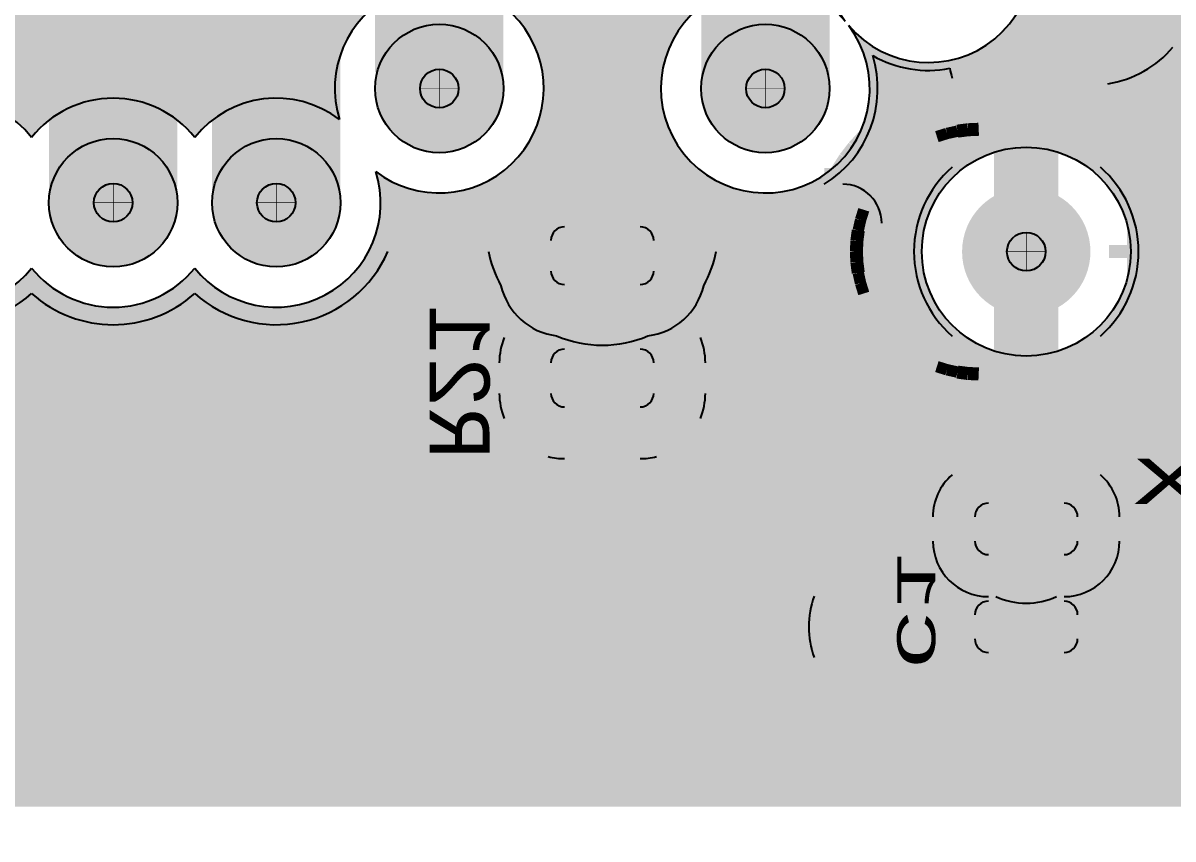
# Model space of a CAD drawing. Extents: x -5 to 272, y 7 to 75.
# Drawn here: x 40.76 to 58.67, y 6.6 to 19.31 of the extents above; entities that cross this region are included whole.
import ezdxf
from ezdxf.enums import TextEntityAlignment as Align

# ---------------------------------------------------------------- set-up
doc = ezdxf.new("R2010")
doc.units = 0
for name, color, linetype in [('3D_INFO_BOTTOM', 3, 'CONTINUOUS'), ('3D_INFO_TOP', 1, 'CONTINUOUS'), ('BOARD_OUTLINE', 2, 'CONTINUOUS'), ('COPPER_BOTTOM', 1, 'CONTINUOUS'), ('COPPER_TOP', 3, 'CONTINUOUS'), ('DRILL', 255, 'CONTINUOUS'), ('DRILL_SYMBOLS', 255, 'CONTINUOUS'), ('SILKSCREEN_BOTTOM', 6, 'CONTINUOUS'), ('SILKSCREEN_TOP', 4, 'CONTINUOUS'), ('SOLDER_MASK_BOTTOM', 212, 'CONTINUOUS'), ('SOLDER_MASK_TOP', 200, 'CONTINUOUS')]:
    doc.layers.add(name, color=color, linetype=linetype)
doc.styles.add('MONOTxtStyle', font='monotxt')
doc.styles.add('MONOTxtStyle_M', font='monotxt')

msp = doc.modelspace()

# ---------------------------------------------------------------- hatches: boundary and pattern name
at = {"layer": 'COPPER_BOTTOM'}
h = msp.add_hatch(color=1, dxfattribs=at)
edge = h.paths.add_edge_path()
edge.add_arc((69.63598, 30.82915), 1.256048, 270, 330.825792)
edge.add_line((70.732688, 30.216868), (71.234436, 30.711063))
edge.add_line((71.234436, 30.711063), (71.234436, 29.508219))
edge.add_arc((72.39, 28.194), 1.75, 131.324457, 143.763901)
edge.add_arc((71.755, 28.575), 1.014886, 139.919378, 158.153109)
edge.add_arc((72.39, 28.194), 1.75, 154.308586, 199.47415)
edge.add_line((70.740114, 27.610582), (70.740114, 19.178648))
edge.add_arc((71.754999, 19.177), 1.014886, 179.906981, 225.00029)
edge.add_line((71.03737, 18.459364), (72.025729, 17.471014))
edge.add_arc((72.743359, 18.18865), 1.014886, 225.00029, 254.897335)
edge.add_arc((72.74336, 18.18865), 1.014886, 254.897255, 270)
edge.add_line((72.74336, 17.173764), (74.176636, 17.173764))
edge.add_arc((75.009082, 17.411582), 0.86575, 195.943894, 197.028597)
edge.add_line((74.181288, 17.158048), (69.242, 17.158048))
edge.add_arc((69.242, 15.902), 1.256048, 90, 109.731799)
edge.add_arc((69.241998, 15.901999), 1.256048, 109.731724, 135)
edge.add_line((68.353838, 16.790159), (66.520855, 14.957176))
edge.add_line((66.520855, 14.957176), (65.405839, 13.84216))
edge.add_arc((66.293999, 12.954), 1.256048, 135, 180.077459)
edge.add_line((65.037952, 12.952302), (65.037952, 10.659243))
edge.add_line((65.037952, 10.659243), (63.584999, 9.20629))
edge.add_line((63.584999, 9.20629), (54.136, 9.20629))
edge.add_line((54.136, 9.20629), (54.136, 16.191783))
edge.add_arc((53.529783, 16.191783), 0.606217, 0, 90)
edge.add_line((53.529783, 16.798), (53.241824, 16.798))
edge.add_arc((52.324, 18.288), 1.75, 301.63261, 16.99628)
edge.add_arc((54.864, 20.32), 1.75, 240.323336, 280.998658)
edge.add_arc((56.387997, 18.795998), 1.205806, 189.251395, 196.5982)
edge.add_line((55.232435, 18.451549), (55.232435, 17.062219))
edge.add_arc((56.387999, 15.748), 1.75, 131.324457, 228.675543)
edge.add_line((55.232435, 14.433781), (55.232435, 12.272534))
edge.add_arc((55.799582, 11.618418), 0.86575, 130.926723, 180)
edge.add_line((54.933832, 11.618418), (54.933832, 11.241582))
edge.add_arc((55.799582, 11.241582), 0.86575, 180, 270)
edge.add_line((55.799582, 10.375832), (55.914654, 10.375832))
edge.add_arc((56.387999, 11.430001), 1.155564, 245.818855, 294.181145)
edge.add_line((56.861344, 10.375832), (56.976418, 10.375832))
edge.add_arc((56.976418, 11.241582), 0.86575, 270, 0)
edge.add_line((57.842168, 11.241582), (57.842168, 11.618418))
edge.add_arc((56.976418, 11.618418), 0.86575, 0, 49.073452)
edge.add_line((57.543563, 12.272535), (57.543563, 14.433781))
edge.add_arc((56.387999, 15.748), 1.75, 311.324457, 48.675543)
edge.add_line((57.543563, 17.062219), (57.543563, 18.246297))
edge.add_line((57.543563, 18.246297), (57.659012, 18.361746))
edge.add_arc((57.404, 20), 1.657983, 278.847708, 319.995233)
edge.add_arc((59.944, 20), 1.657983, 220.004767, 270.643141)
edge.add_line((59.96261, 18.342121), (60.058436, 18.246296))
edge.add_line((60.058436, 18.246296), (60.058436, 17.023752))
edge.add_arc((61.256333, 15.748), 1.75, 133.197286, 228.675543)
edge.add_line((60.100769, 14.433781), (60.100769, 11.996536))
edge.add_arc((60.879582, 11.618418), 0.86575, 154.10316, 180)
edge.add_line((60.013832, 11.618418), (60.013832, 11.241582))
edge.add_arc((60.879582, 11.241582), 0.86575, 180, 270)
edge.add_line((60.879582, 10.375832), (60.882593, 10.375832))
edge.add_arc((61.467999, 11.429999), 1.205806, 240.955458, 299.044542)
edge.add_line((62.053405, 10.375832), (62.056418, 10.375832))
edge.add_arc((62.056418, 11.241582), 0.86575, 270, 0)
edge.add_line((62.922168, 11.241582), (62.922168, 11.618418))
edge.add_arc((62.056418, 11.618418), 0.86575, 0, 65.75732)
edge.add_line((62.411897, 12.407821), (62.411897, 14.433781))
edge.add_arc((61.256333, 15.748), 1.75, 311.324457, 50.496007)
edge.add_line((62.369564, 17.098265), (62.369564, 18.451561))
edge.add_arc((61.213999, 18.796), 1.205806, 343.402265, 45)
edge.add_line((62.066633, 19.648633), (61.601983, 20.113283))
edge.add_line((61.601983, 20.113283), (61.601983, 23.500377))
edge.add_arc((59.944, 23.876), 1.7, 347.234899, 138.336242)
edge.add_arc((57.404, 23.876), 1.7, 41.663758, 138.336242)
edge.add_arc((54.864, 23.876), 1.7, 41.663758, 138.336242)
edge.add_arc((52.324, 23.876), 1.7, 41.663758, 138.336242)
edge.add_arc((49.784, 23.876), 1.7, 41.663758, 138.336242)
edge.add_arc((47.244, 23.876), 1.7, 41.663758, 138.336242)
edge.add_arc((44.704, 23.876), 1.7, 41.663758, 138.336242)
edge.add_arc((42.164, 23.876), 1.7, 41.663758, 138.336242)
edge.add_arc((39.624, 23.876), 1.7, 41.663758, 138.336242)
edge.add_arc((37.084, 23.876), 1.7, 41.663758, 138.336242)
edge.add_arc((34.544, 23.876), 1.7, 41.663758, 44.822201)
edge.add_line((35.749806, 25.074345), (35.749806, 25.867758))
edge.add_line((35.749806, 25.867758), (39.455142, 29.573102))
edge.add_line((39.455142, 29.573102), (69.63598, 29.573102))
h = msp.add_hatch(color=256, dxfattribs=at)
edge = h.paths.add_edge_path()
edge.add_arc((47.244, 18.288), 1, 0, 360)
edge = h.paths.add_edge_path()
edge.add_arc((47.244, 18.288), 0.3, 0, 360)
h = msp.add_hatch(color=256, dxfattribs=at)
edge = h.paths.add_edge_path()
edge.add_arc((52.324, 18.288), 1, 0, 360)
edge = h.paths.add_edge_path()
edge.add_arc((52.324, 18.288), 0.3, 0, 360)
h = msp.add_hatch(color=256, dxfattribs=at)
edge = h.paths.add_edge_path()
edge.add_arc((42.164, 16.51), 1, 0, 360)
edge = h.paths.add_edge_path()
edge.add_arc((42.164, 16.51), 0.3, 0, 360)
h = msp.add_hatch(color=256, dxfattribs=at)
edge = h.paths.add_edge_path()
edge.add_arc((44.704, 16.51), 1, 0, 360)
edge = h.paths.add_edge_path()
edge.add_arc((44.704, 16.51), 0.3, 0, 360)
h = msp.add_hatch(color=256, dxfattribs=at)
edge = h.paths.add_edge_path()
edge.add_arc((56.387999, 15.748), 1, 0, 360)
edge = h.paths.add_edge_path()
edge.add_arc((56.387999, 15.748), 0.3, 0, 360)
h = msp.add_hatch(color=1, dxfattribs=at)
edge = h.paths.add_edge_path()
edge.add_line((48.984, 15.922918), (48.984, 15.446082))
edge.add_arc((49.195582, 15.446082), 0.211582, 180, 270)
edge.add_line((49.195582, 15.2345), (50.372418, 15.2345))
edge.add_arc((50.372418, 15.446082), 0.211582, 270, 0)
edge.add_line((50.584, 15.446082), (50.584, 15.922918))
edge.add_arc((50.372418, 15.922918), 0.211582, 0, 90)
edge.add_line((50.372418, 16.1345), (49.195582, 16.1345))
edge.add_arc((49.195582, 15.922918), 0.211582, 90, 180)
h = msp.add_hatch(color=1, dxfattribs=at)
edge = h.paths.add_edge_path()
edge.add_arc((49.784, 16.1), 1.808709, 191.222172, 209.197665)
edge.add_arc((49.195582, 15.446082), 1.016476, 192.985911, 263.05014)
edge.add_arc((49.784, 16.1), 1.808709, 246.838387, 293.161613)
edge.add_arc((50.372418, 15.446082), 1.016476, 276.94986, 347.014089)
edge.add_arc((49.784, 16.1), 1.808709, 330.802335, 348.777828)
edge.add_line((51.558126, 15.748), (53.086, 15.748))
edge.add_line((53.086, 15.748), (53.086, 10.382738))
edge.add_arc((54.356, 9.906), 1.356532, 159.424658, 200.575342)
edge.add_line((53.086, 9.429262), (53.086, 7.603185))
edge.add_line((53.086, 7.603185), (36.828006, 7.603185))
edge.add_line((36.828006, 7.603185), (36.828006, 8.90589))
edge.add_arc((35.052029, 9.24843), 1.808709, 349.083167, 0.000784)
edge.add_line((36.860738, 9.248455), (36.860718, 10.710356))
edge.add_arc((35.052009, 10.710331), 1.808709, 0.000784, 6.554995)
edge.add_line((36.848894, 10.916807), (36.848894, 11.756751))
edge.add_arc((35.832418, 11.756751), 1.016476, 0, 11.635472)
edge.add_line((36.828006, 11.961758), (36.828006, 13.438242))
edge.add_arc((35.832418, 13.643249), 1.016476, 348.364528, 0)
edge.add_line((36.848894, 13.643249), (36.848894, 14.720085))
edge.add_arc((35.832418, 14.720085), 1.016476, 0, 11.635472)
edge.add_line((36.828006, 14.925092), (36.828006, 15.748))
edge.add_line((36.828006, 15.748), (37.883495, 15.748))
edge.add_arc((39.624, 16.51), 1.9, 203.644, 311.945318)
edge.add_arc((42.164, 16.51), 1.9, 228.054682, 311.945318)
edge.add_arc((44.704, 16.51), 1.9, 228.054682, 336.356)
edge.add_line((46.444505, 15.748), (48.009874, 15.748))
edge = h.paths.add_edge_path()
edge.add_arc((50.372418, 13.541082), 1.016476, 337.402973, 0)
edge.add_line((51.388894, 13.541082), (51.388894, 14.017918))
edge.add_arc((50.372418, 14.017918), 1.016476, 0, 22.597027)
edge.add_line((51.310859, 14.408496), (50.506431, 13.7795))
edge.add_line((50.506431, 13.7795), (51.310859, 13.150504))
edge = h.paths.add_edge_path()
edge.add_arc((49.195582, 13.541082), 1.016476, 255.581754, 270)
edge.add_line((49.195582, 12.524606), (50.372418, 12.524606))
edge.add_arc((50.372418, 13.541082), 1.016476, 270, 284.418246)
edge.add_line((50.625519, 12.556621), (49.784, 13.214619))
edge.add_line((49.784, 13.214619), (48.942481, 12.556621))
edge = h.paths.add_edge_path()
edge.add_line((48.257141, 13.150504), (49.061569, 13.7795))
edge.add_line((49.061569, 13.7795), (48.257141, 14.408496))
edge.add_arc((49.195582, 14.017918), 1.016476, 157.402973, 180)
edge.add_line((48.179106, 14.017918), (48.179106, 13.541082))
edge.add_arc((49.195582, 13.541082), 1.016476, 180, 202.597027)
h = msp.add_hatch(color=1, dxfattribs=at)
edge = h.paths.add_edge_path()
edge.add_line((48.984, 14.017918), (48.984, 13.541082))
edge.add_arc((49.195582, 13.541082), 0.211582, 180, 270)
edge.add_line((49.195582, 13.3295), (50.372418, 13.3295))
edge.add_arc((50.372418, 13.541082), 0.211582, 270, 0)
edge.add_line((50.584, 13.541082), (50.584, 14.017918))
edge.add_arc((50.372418, 14.017918), 0.211582, 0, 90)
edge.add_line((50.372418, 14.2295), (49.195582, 14.2295))
edge.add_arc((49.195582, 14.017918), 0.211582, 90, 180)
h = msp.add_hatch(color=1, dxfattribs=at)
edge = h.paths.add_edge_path()
edge.add_line((55.588, 11.618418), (55.588, 11.241582))
edge.add_arc((55.799582, 11.241582), 0.211582, 180, 270)
edge.add_line((55.799582, 11.03), (56.976418, 11.03))
edge.add_arc((56.976418, 11.241582), 0.211582, 270, 0)
edge.add_line((57.188, 11.241582), (57.188, 11.618418))
edge.add_arc((56.976418, 11.618418), 0.211582, 0, 90)
edge.add_line((56.976418, 11.83), (55.799582, 11.83))
edge.add_arc((55.799582, 11.618418), 0.211582, 90, 180)
h = msp.add_hatch(color=1, dxfattribs=at)
edge = h.paths.add_edge_path()
edge.add_line((55.588, 10.094418), (55.588, 9.717582))
edge.add_arc((55.799582, 9.717582), 0.211582, 180, 270)
edge.add_line((55.799582, 9.506), (56.976418, 9.506))
edge.add_arc((56.976418, 9.717582), 0.211582, 270, 0)
edge.add_line((57.188, 9.717582), (57.188, 10.094418))
edge.add_arc((56.976418, 10.094418), 0.211582, 0, 90)
edge.add_line((56.976418, 10.306), (55.799582, 10.306))
edge.add_arc((55.799582, 10.094418), 0.211582, 90, 180)
at = {"layer": 'COPPER_TOP'}
h = msp.add_hatch(color=3, dxfattribs=at)
h.paths.add_polyline_path([(-4.195967, 72.775967), (93.512292, 72.775967), (93.512292, 7.232068), (-4.195967, 7.232068)])
edge = h.paths.add_edge_path()
edge.add_arc((19.304, 39.116), 1.577, 36.358194, 143.641806)
edge.add_arc((16.764, 39.116), 1.577, 36.358194, 143.641806)
edge.add_arc((14.224, 39.116), 1.577, 36.358194, 323.641806)
edge.add_arc((16.764, 39.116), 1.577, 216.358194, 323.641806)
edge.add_arc((19.304, 39.116), 1.577, 216.358194, 323.641806)
edge.add_arc((21.844, 39.116), 1.577, 216.358194, 323.641806)
edge.add_arc((24.384, 39.116), 1.577, 216.358194, 323.641806)
edge.add_arc((26.924, 39.116), 1.577, 216.358194, 323.641806)
edge.add_arc((29.464, 39.116), 1.577, 216.358194, 323.641806)
edge.add_arc((32.004, 39.116), 1.577, 216.358194, 323.641806)
edge.add_arc((34.544, 39.116), 1.577, 216.358194, 323.641806)
edge.add_arc((37.084, 39.116), 1.577, 216.358194, 323.641806)
edge.add_arc((39.624, 39.116), 1.577, 216.358194, 323.641806)
edge.add_arc((42.164, 39.116), 1.577, 216.358194, 323.641806)
edge.add_arc((44.704, 39.116), 1.577, 216.358194, 323.641806)
edge.add_arc((47.244, 39.116), 1.577, 216.358194, 323.641806)
edge.add_arc((49.784, 39.116), 1.577, 216.358194, 323.641806)
edge.add_arc((52.324, 39.116), 1.577, 216.358194, 323.641806)
edge.add_arc((54.864, 39.116), 1.577, 216.358194, 323.641806)
edge.add_arc((57.404, 39.116), 1.577, 216.358194, 323.641806)
edge.add_arc((59.944, 39.116), 1.577, 216.358194, 323.641806)
edge.add_arc((62.484, 39.116), 1.577, 216.358194, 143.641806)
edge.add_arc((59.944, 39.116), 1.577, 36.358194, 143.641806)
edge.add_arc((57.404, 39.116), 1.577, 36.358194, 143.641806)
edge.add_arc((54.864, 39.116), 1.577, 36.358194, 143.641806)
edge.add_arc((52.324, 39.116), 1.577, 36.358194, 143.641806)
edge.add_arc((49.784, 39.116), 1.577, 36.358194, 143.641806)
edge.add_arc((47.244, 39.116), 1.577, 36.358194, 143.641806)
edge.add_arc((44.704, 39.116), 1.577, 36.358194, 143.641806)
edge.add_arc((42.164, 39.116), 1.577, 36.358194, 143.641806)
edge.add_arc((39.624, 39.116), 1.577, 36.358194, 143.641806)
edge.add_arc((37.084, 39.116), 1.577, 36.358194, 143.641806)
edge.add_arc((34.544, 39.116), 1.577, 36.358194, 143.641806)
edge.add_arc((32.004, 39.116), 1.577, 36.358194, 143.641806)
edge.add_arc((29.464, 39.116), 1.577, 36.358194, 143.641806)
edge.add_arc((26.924, 39.116), 1.577, 36.358194, 143.641806)
edge.add_arc((24.384, 39.116), 1.577, 36.358194, 143.641806)
edge.add_arc((21.844, 39.116), 1.577, 36.358194, 143.641806)
edge = h.paths.add_edge_path()
edge.add_arc((6.604, 12.954), 1.634872, 180, 186.234585)
edge.add_arc((6.604, 12.7), 1.627, 177.306641, 2.693359)
edge.add_arc((6.604, 12.954), 1.634872, 353.765415, 0)
edge.add_line((8.238872, 12.954), (8.238872, 42.5))
edge.add_arc((6.604, 42.5), 1.634872, 0, 180)
edge.add_line((4.969128, 42.5), (4.969128, 12.954))
edge = h.paths.add_edge_path()
edge.add_arc((19.304, 23.876), 1.577, 36.358194, 143.641806)
edge.add_arc((16.764, 23.876), 1.577, 36.358194, 143.641806)
edge.add_arc((14.224, 23.876), 1.577, 36.358194, 323.641806)
edge.add_arc((16.764, 23.876), 1.577, 216.358194, 323.641806)
edge.add_arc((19.304, 23.876), 1.577, 216.358194, 323.641806)
edge.add_arc((21.844, 23.876), 1.577, 216.358194, 323.641806)
edge.add_arc((24.384, 23.876), 1.577, 216.358194, 323.641806)
edge.add_arc((26.924, 23.876), 1.577, 216.358194, 323.641806)
edge.add_arc((29.464, 23.876), 1.577, 216.358194, 323.641806)
edge.add_arc((32.004, 23.876), 1.577, 216.358194, 323.641806)
edge.add_arc((34.544, 23.876), 1.577, 216.358194, 323.641806)
edge.add_arc((37.084, 23.876), 1.577, 216.358194, 323.641806)
edge.add_arc((39.624, 23.876), 1.577, 216.358194, 323.641806)
edge.add_arc((42.164, 23.876), 1.577, 216.358194, 323.641806)
edge.add_arc((44.704, 23.876), 1.577, 216.358194, 323.641806)
edge.add_arc((47.244, 23.876), 1.577, 216.358194, 323.641806)
edge.add_arc((49.784, 23.876), 1.577, 216.358194, 323.641806)
edge.add_arc((52.324, 23.876), 1.577, 216.358194, 323.641806)
edge.add_arc((54.864, 23.876), 1.577, 216.358194, 323.641806)
edge.add_arc((57.404, 23.876), 1.577, 216.358194, 323.641806)
edge.add_arc((59.944, 23.876), 1.577, 216.358194, 143.641806)
edge.add_arc((57.404, 23.876), 1.577, 36.358194, 143.641806)
edge.add_arc((54.864, 23.876), 1.577, 36.358194, 143.641806)
edge.add_arc((52.324, 23.876), 1.577, 36.358194, 143.641806)
edge.add_arc((49.784, 23.876), 1.577, 36.358194, 143.641806)
edge.add_arc((47.244, 23.876), 1.577, 36.358194, 143.641806)
edge.add_arc((44.704, 23.876), 1.577, 36.358194, 143.641806)
edge.add_arc((42.164, 23.876), 1.577, 36.358194, 143.641806)
edge.add_arc((39.624, 23.876), 1.577, 36.358194, 143.641806)
edge.add_arc((37.084, 23.876), 1.577, 36.358194, 143.641806)
edge.add_arc((34.544, 23.876), 1.577, 36.358194, 143.641806)
edge.add_arc((32.004, 23.876), 1.577, 36.358194, 143.641806)
edge.add_arc((29.464, 23.876), 1.577, 36.358194, 143.641806)
edge.add_arc((26.924, 23.876), 1.577, 36.358194, 143.641806)
edge.add_arc((24.384, 23.876), 1.577, 36.358194, 143.641806)
edge.add_arc((21.844, 23.876), 1.577, 36.358194, 143.641806)
edge = h.paths.add_edge_path()
edge.add_arc((43.18, 52.312), 1.577, 36.358194, 135.683323)
edge.add_arc((41.166709, 52.838709), 1.055372, 33.014475, 90)
edge.add_line((41.166709, 53.894081), (40.113291, 53.894081))
edge.add_arc((40.113291, 52.838709), 1.055372, 90, 180)
edge.add_line((39.057919, 52.838709), (39.057919, 51.785291))
edge.add_arc((40.113291, 51.785291), 1.055372, 180, 270)
edge.add_line((40.113291, 50.729919), (41.166709, 50.729919))
edge.add_arc((41.166709, 51.785291), 1.055372, 270, 326.985525)
edge.add_arc((43.18, 52.312), 1.577, 224.316677, 323.641806)
edge.add_arc((45.72, 52.312), 1.577, 216.358194, 323.641806)
edge.add_arc((48.26, 52.312), 1.577, 216.358194, 323.641806)
edge.add_arc((50.8, 52.312), 1.577, 216.358194, 323.641806)
edge.add_arc((53.34, 52.312), 1.577, 216.358194, 143.641806)
edge.add_arc((50.8, 52.312), 1.577, 36.358194, 143.641806)
edge.add_arc((48.26, 52.312), 1.577, 36.358194, 143.641806)
edge.add_arc((45.72, 52.312), 1.577, 36.358194, 143.641806)
edge = h.paths.add_edge_path()
edge.add_line((21.479128, 63.909581), (21.479128, 53.5))
edge.add_arc((23.114, 53.5), 1.634872, 180, 185.624879)
edge.add_arc((23.114, 53.34), 1.627, 180.008524, 359.991476)
edge.add_arc((23.114, 53.5), 1.634872, 354.375121, 0)
edge.add_line((24.748872, 53.5), (24.748872, 64.5))
edge.add_arc((23.114, 64.5), 1.634872, 0, 50.984019)
edge.add_arc((22.86, 64.77), 1.627, 37.935941, 211.926975)
edge = h.paths.add_edge_path()
edge.add_arc((42.164, 46.8), 1.627, 350.492586, 189.507414)
edge.add_arc((39.624, 45.2), 1.627, 54.907982, 125.092018)
edge.add_arc((37.084, 46.8), 1.627, 350.492586, 189.507414)
edge.add_arc((34.544, 45.2), 1.627, 54.907982, 9.507414)
edge.add_arc((37.084, 46.8), 1.627, 234.907982, 305.092018)
edge.add_arc((39.624, 45.2), 1.627, 170.492586, 9.507414)
edge.add_arc((42.164, 46.8), 1.627, 234.907982, 305.092018)
edge.add_arc((44.704, 45.2), 1.627, 170.492586, 9.507414)
edge.add_arc((47.244, 46.8), 1.627, 234.907982, 303.93809)
edge.add_arc((49.76, 45.2), 1.627, 171.154896, 10.211411)
edge.add_arc((52.324, 46.8), 1.627, 233.718974, 305.092018)
edge.add_arc((54.864, 45.2), 1.627, 170.492586, 9.507414)
edge.add_arc((57.404, 46.8), 1.627, 234.907982, 305.092018)
edge.add_arc((59.944, 45.2), 1.627, 170.492586, 9.507414)
edge.add_arc((62.484, 46.8), 1.627, 234.907982, 189.507414)
edge.add_arc((59.944, 45.2), 1.627, 54.907982, 125.092018)
edge.add_arc((57.404, 46.8), 1.627, 350.492586, 189.507414)
edge.add_arc((54.864, 45.2), 1.627, 54.907982, 125.092018)
edge.add_arc((52.324, 46.8), 1.627, 350.492586, 190.211411)
edge.add_arc((49.76, 45.2), 1.627, 53.718974, 123.93809)
edge.add_arc((47.244, 46.8), 1.627, 351.154896, 189.507414)
edge.add_arc((44.704, 45.2), 1.627, 54.907982, 125.092018)
edge = h.paths.add_edge_path()
edge.add_arc((42.164, 16.51), 1.627, 38.686496, 141.313504)
edge.add_arc((39.624, 16.51), 1.627, 38.686496, 127.33723)
edge.add_arc((37.084, 18.288), 1.627, 342.678729, 124.21034)
edge.add_arc((34.544, 19.558), 1.627, 2.659558, 217.095391)
edge.add_arc((32.004, 17.526), 1.627, 40.224225, 124.21034)
edge.add_arc((29.464, 18.796), 1.627, 2.659558, 141.313504)
edge.add_arc((26.924, 18.796), 1.627, 38.686496, 141.313504)
edge.add_arc((24.384, 18.796), 1.627, 38.686496, 321.313504)
edge.add_arc((26.924, 18.796), 1.627, 218.686496, 321.313504)
edge.add_arc((29.464, 18.796), 1.627, 218.686496, 304.21034)
edge.add_arc((32.004, 17.526), 1.627, 182.659558, 37.095391)
edge.add_arc((34.544, 19.558), 1.627, 220.224225, 304.21034)
edge.add_arc((37.084, 18.288), 1.627, 182.659558, 307.33723)
edge.add_arc((39.624, 16.51), 1.627, 162.678729, 321.313504)
edge.add_arc((42.164, 16.51), 1.627, 218.686496, 321.313504)
edge.add_arc((44.704, 16.51), 1.627, 218.686496, 17.321271)
edge.add_arc((47.244, 18.288), 1.627, 232.66277, 197.321271)
edge.add_arc((44.704, 16.51), 1.627, 52.66277, 141.313504)
edge = h.paths.add_edge_path()
edge.add_arc((17.78, 61.468), 1.627, 309.927133, 121.926975)
edge.add_line((16.919581, 62.848872), (3.302, 62.848872))
edge.add_arc((3.302, 61.214), 1.634872, 90, 270)
edge.add_line((3.302, 59.579128), (17.526, 59.579128))
edge.add_arc((17.526, 61.214), 1.634872, 270, 322.569043)
edge = h.paths.add_edge_path()
edge.add_arc((42.418, 68.834), 1.627, 79.717947, 167.194574)
edge.add_arc((42.418, 68.8), 1.634872, 166.032565, 270)
edge.add_line((42.418, 67.165128), (46.958281, 67.165128))
edge.add_arc((47.498, 68.7), 1.627, 250.626388, 357.238476)
edge.add_arc((47.498, 68.8), 1.634872, 353.735761, 90)
edge.add_line((47.498, 70.434872), (42.70841, 70.434872))
edge = h.paths.add_edge_path()
edge.add_arc((43.18, 62.812), 1.577, 36.358194, 143.641806)
edge.add_arc((40.64, 62.812), 1.577, 36.358194, 323.641806)
edge.add_arc((43.18, 62.812), 1.577, 216.358194, 323.641806)
edge.add_arc((45.72, 62.812), 1.577, 216.358194, 323.641806)
edge.add_arc((48.26, 62.812), 1.577, 216.358194, 323.641806)
edge.add_arc((50.8, 62.812), 1.577, 216.358194, 323.641806)
edge.add_arc((53.34, 62.812), 1.577, 216.358194, 143.641806)
edge.add_arc((50.8, 62.812), 1.577, 36.358194, 143.641806)
edge.add_arc((48.26, 62.812), 1.577, 36.358194, 143.641806)
edge.add_arc((45.72, 62.812), 1.577, 36.358194, 143.641806)
edge = h.paths.add_edge_path()
edge.add_line((70.755128, 43.18), (70.755128, 28.194))
edge.add_arc((72.39, 28.194), 1.634872, 180, 0)
edge.add_line((74.024872, 28.194), (74.024872, 43.18))
edge.add_arc((72.39, 43.18), 1.634872, 0, 180)
edge = h.paths.add_edge_path()
edge.add_arc((21.420667, 10.668001), 1.877, 0, 360)
edge = h.paths.add_edge_path()
edge.add_arc((27.940001, 10.668001), 1.877, 0, 360)
edge = h.paths.add_edge_path()
edge.add_arc((21.420667, 15.155335), 1.877, 0, 360)
edge = h.paths.add_edge_path()
edge.add_arc((27.940001, 15.155335), 1.877, 0, 360)
edge = h.paths.add_edge_path()
edge.add_arc((82.804, 63.5), 1.577, 36.358194, 143.641806)
edge.add_arc((80.264, 63.5), 1.577, 36.358194, 143.641806)
edge.add_arc((77.724, 63.5), 1.577, 36.358194, 226.734854)
edge.add_arc((77.271459, 61.412541), 1.129899, 123.784033, 180)
edge.add_line((76.14156, 61.412541), (76.14156, 60.507459))
edge.add_arc((77.271459, 60.507459), 1.129899, 180, 270)
edge.add_line((77.271459, 59.37756), (78.176541, 59.37756))
edge.add_arc((78.176541, 60.507459), 1.129899, 270, 326.215967)
edge.add_arc((80.264, 60.96), 1.577, 223.265146, 323.641806)
edge.add_arc((82.804, 60.96), 1.577, 216.358194, 323.641806)
edge.add_arc((85.344, 60.96), 1.577, 216.358194, 323.641806)
edge.add_arc((87.884, 60.96), 1.577, 216.358194, 143.641806)
edge.add_arc((85.344, 60.96), 1.577, 36.358194, 53.641806)
edge.add_arc((85.344, 63.5), 1.577, 306.358194, 143.641806)
edge = h.paths.add_edge_path()
edge.add_arc((78.994, 69.342), 1.627, 0, 360)
edge = h.paths.add_edge_path()
edge.add_arc((82.296, 69.342), 1.627, 20.496546, 339.503454)
edge.add_arc((85.344, 69.342), 1.627, 200.496546, 159.503454)
edge = h.paths.add_edge_path()
edge.add_arc((30.734, 68.834), 1.627, 349.617981, 178.757054)
edge.add_arc((30.7, 68.5), 1.634872, 166.945094, 180)
edge.add_line((29.065128, 68.5), (29.065128, 58.3))
edge.add_arc((30.7, 58.3), 1.634872, 180, 199.923778)
edge.add_arc((30.734, 58.166), 1.627, 195.073523, 10.282053)
edge.add_line((32.334872, 58.45641), (32.334872, 68.5))
edge.add_arc((30.7, 68.5), 1.634872, 0, 1.429942)
edge = h.paths.add_edge_path()
edge.add_arc((83.82, 16.256), 1.577, 126.358194, 53.641806)
edge.add_arc((83.82, 18.796), 1.577, 306.358194, 233.641806)
edge = h.paths.add_edge_path()
edge.add_arc((56.387999, 15.748), 1.627, 0, 360)
edge = h.paths.add_edge_path()
edge.add_arc((61.256333, 15.748), 1.627, 0, 360)
edge = h.paths.add_edge_path()
edge.add_arc((52.324, 18.288), 1.627, 40.224225, 37.095391)
edge.add_arc((54.864, 20.32), 1.627, 220.224225, 217.095391)
edge = h.paths.add_edge_path()
edge.add_arc((81.1, 41.148), 1.634872, 262.602403, 0)
edge.add_line((82.734872, 41.148), (82.734872, 43.491719))
edge.add_arc((83.82, 44.704), 1.627, 228.167885, 38.097448)
edge.add_line((85.100388, 45.70786), (85.100388, 51.274906))
edge.add_arc((83.566, 51.816), 1.627, 340.575073, 199.424927)
edge.add_line((82.031612, 51.274906), (82.031612, 50.555013))
edge.add_arc((81.026, 49.276), 1.627, 51.824125, 196.47422)
edge.add_arc((81.1, 48.768), 1.634872, 178.366318, 180)
edge.add_line((79.465128, 48.768), (79.465128, 41.607138))
edge.add_arc((81.026, 41.148), 1.627, 163.608504, 265.187544)
h = msp.add_hatch(color=256, dxfattribs=at)
edge = h.paths.add_edge_path()
edge.add_arc((47.244, 18.288), 1, 0, 360)
edge = h.paths.add_edge_path()
edge.add_arc((47.244, 18.288), 0.3, 0, 360)
h = msp.add_hatch(color=256, dxfattribs=at)
edge = h.paths.add_edge_path()
edge.add_arc((52.324, 18.288), 1, 0, 360)
edge = h.paths.add_edge_path()
edge.add_arc((52.324, 18.288), 0.3, 0, 360)
h = msp.add_hatch(color=256, dxfattribs=at)
edge = h.paths.add_edge_path()
edge.add_arc((42.164, 16.51), 1, 0, 360)
edge = h.paths.add_edge_path()
edge.add_arc((42.164, 16.51), 0.3, 0, 360)
h = msp.add_hatch(color=256, dxfattribs=at)
edge = h.paths.add_edge_path()
edge.add_arc((44.704, 16.51), 1, 0, 360)
edge = h.paths.add_edge_path()
edge.add_arc((44.704, 16.51), 0.3, 0, 360)
h = msp.add_hatch(color=256, dxfattribs=at)
edge = h.paths.add_edge_path()
edge.add_arc((56.387999, 15.748), 1, 0, 360)
edge = h.paths.add_edge_path()
edge.add_arc((56.387999, 15.748), 0.3, 0, 360)
at = {"layer": 'DRILL'}
h = msp.add_hatch(color=255, dxfattribs=at)
edge = h.paths.add_edge_path()
edge.add_arc((47.244, 18.288), 0.3, 0, 360)
h = msp.add_hatch(color=255, dxfattribs=at)
edge = h.paths.add_edge_path()
edge.add_arc((52.324, 18.288), 0.3, 0, 360)
h = msp.add_hatch(color=255, dxfattribs=at)
edge = h.paths.add_edge_path()
edge.add_arc((42.164, 16.51), 0.3, 0, 360)
h = msp.add_hatch(color=255, dxfattribs=at)
edge = h.paths.add_edge_path()
edge.add_arc((44.704, 16.51), 0.3, 0, 360)
h = msp.add_hatch(color=255, dxfattribs=at)
edge = h.paths.add_edge_path()
edge.add_arc((56.387999, 15.748), 0.3, 0, 360)
at = {"layer": 'SOLDER_MASK_BOTTOM'}
h = msp.add_hatch(color=256, dxfattribs=at)
edge = h.paths.add_edge_path()
edge.add_arc((47.244, 18.288), 1, 0, 360)
h = msp.add_hatch(color=256, dxfattribs=at)
edge = h.paths.add_edge_path()
edge.add_arc((52.324, 18.288), 1, 0, 360)
h = msp.add_hatch(color=256, dxfattribs=at)
edge = h.paths.add_edge_path()
edge.add_arc((42.164, 16.51), 1, 0, 360)
h = msp.add_hatch(color=256, dxfattribs=at)
edge = h.paths.add_edge_path()
edge.add_arc((44.704, 16.51), 1, 0, 360)
h = msp.add_hatch(color=256, dxfattribs=at)
edge = h.paths.add_edge_path()
edge.add_arc((56.387999, 15.748), 1, 0, 360)
edge = h.paths.add_edge_path()
edge.add_arc((56.387999, 15.748), 0.3, 0, 360)
h = msp.add_hatch(color=212, dxfattribs=at)
edge = h.paths.add_edge_path()
edge.add_line((48.984, 15.922918), (48.984, 15.446082))
edge.add_arc((49.195582, 15.446082), 0.211582, 180, 270)
edge.add_line((49.195582, 15.2345), (50.372418, 15.2345))
edge.add_arc((50.372418, 15.446082), 0.211582, 270, 0)
edge.add_line((50.584, 15.446082), (50.584, 15.922918))
edge.add_arc((50.372418, 15.922918), 0.211582, 0, 90)
edge.add_line((50.372418, 16.1345), (49.195582, 16.1345))
edge.add_arc((49.195582, 15.922918), 0.211582, 90, 180)
h = msp.add_hatch(color=212, dxfattribs=at)
edge = h.paths.add_edge_path()
edge.add_line((48.984, 14.017918), (48.984, 13.541082))
edge.add_arc((49.195582, 13.541082), 0.211582, 180, 270)
edge.add_line((49.195582, 13.3295), (50.372418, 13.3295))
edge.add_arc((50.372418, 13.541082), 0.211582, 270, 0)
edge.add_line((50.584, 13.541082), (50.584, 14.017918))
edge.add_arc((50.372418, 14.017918), 0.211582, 0, 90)
edge.add_line((50.372418, 14.2295), (49.195582, 14.2295))
edge.add_arc((49.195582, 14.017918), 0.211582, 90, 180)
h = msp.add_hatch(color=212, dxfattribs=at)
edge = h.paths.add_edge_path()
edge.add_line((55.588, 11.618418), (55.588, 11.241582))
edge.add_arc((55.799582, 11.241582), 0.211582, 180, 270)
edge.add_line((55.799582, 11.03), (56.976418, 11.03))
edge.add_arc((56.976418, 11.241582), 0.211582, 270, 0)
edge.add_line((57.188, 11.241582), (57.188, 11.618418))
edge.add_arc((56.976418, 11.618418), 0.211582, 0, 90)
edge.add_line((56.976418, 11.83), (55.799582, 11.83))
edge.add_arc((55.799582, 11.618418), 0.211582, 90, 180)
h = msp.add_hatch(color=212, dxfattribs=at)
edge = h.paths.add_edge_path()
edge.add_line((55.588, 10.094418), (55.588, 9.717582))
edge.add_arc((55.799582, 9.717582), 0.211582, 180, 270)
edge.add_line((55.799582, 9.506), (56.976418, 9.506))
edge.add_arc((56.976418, 9.717582), 0.211582, 270, 0)
edge.add_line((57.188, 9.717582), (57.188, 10.094418))
edge.add_arc((56.976418, 10.094418), 0.211582, 0, 90)
edge.add_line((56.976418, 10.306), (55.799582, 10.306))
edge.add_arc((55.799582, 10.094418), 0.211582, 90, 180)
at = {"layer": 'SOLDER_MASK_TOP'}
h = msp.add_hatch(color=256, dxfattribs=at)
edge = h.paths.add_edge_path()
edge.add_arc((47.244, 18.288), 1, 0, 360)
h = msp.add_hatch(color=256, dxfattribs=at)
edge = h.paths.add_edge_path()
edge.add_arc((52.324, 18.288), 1, 0, 360)
h = msp.add_hatch(color=256, dxfattribs=at)
edge = h.paths.add_edge_path()
edge.add_arc((42.164, 16.51), 1, 0, 360)
h = msp.add_hatch(color=256, dxfattribs=at)
edge = h.paths.add_edge_path()
edge.add_arc((44.704, 16.51), 1, 0, 360)
h = msp.add_hatch(color=256, dxfattribs=at)
edge = h.paths.add_edge_path()
edge.add_arc((56.387999, 15.748), 1, 0, 360)
edge = h.paths.add_edge_path()
edge.add_arc((56.387999, 15.748), 0.3, 0, 360)

# ---------------------------------------------------------------- linework, layer by layer
at = {"layer": '3D_INFO_BOTTOM', "color": 3, "const_width": 0.1778}
for points in [[(48.725896, 13.038167), (48.725896, 16.419612)], [(48.725896, 16.419612), (50.850281, 16.419612)], [(50.850281, 16.419612), (50.850281, 13.038167)], [(50.850281, 13.038167), (48.725896, 13.038167)], [(55.499, 12.065), (55.499, 9.271)], [(57.277, 12.065), (55.499, 12.065)], [(57.277, 9.271), (57.277, 12.065)], [(55.499, 9.271), (57.277, 9.271)]]:
    msp.add_lwpolyline(points, dxfattribs=at)
at = {"layer": '3D_INFO_TOP', "color": 1, "const_width": 0.1778}
for points in [[(54.989733, 18.201451), (54.778402, 18.134819)], [(55.206067, 18.249411), (54.989733, 18.201451)], [(55.425758, 18.278334), (55.206067, 18.249411)], [(55.647134, 18.287999), (55.425758, 18.278334)], [(55.647133, 18.288), (61.997133, 18.288)], [(54.573683, 18.050022), (54.377133, 17.947705)], [(54.778402, 18.134819), (54.573683, 18.050022)], [(54.190249, 17.828646), (54.014453, 17.693753)], [(54.377133, 17.947705), (54.190249, 17.828646)], [(54.014453, 17.693753), (53.851082, 17.544051)], [(55.647134, 17.652999), (55.481102, 17.64575)], [(55.647133, 17.653), (61.997133, 17.653)], [(53.851082, 17.544051), (53.70138, 17.380681)], [(54.842046, 17.474516), (54.694633, 17.397778)], [(54.995585, 17.538114), (54.842046, 17.474516)], [(55.154083, 17.588088), (54.995585, 17.538114)], [(55.316334, 17.624058), (55.154083, 17.588088)], [(55.481102, 17.64575), (55.316334, 17.624058)], [(53.70138, 17.380681), (53.566487, 17.204884)], [(54.55447, 17.308485), (54.422623, 17.207315)], [(54.694633, 17.397778), (54.55447, 17.308485)], [(53.566487, 17.204884), (53.447428, 17.018)], [(54.422623, 17.207315), (54.300095, 17.095039)], [(53.447428, 17.018), (53.345111, 16.821451)], [(54.187818, 16.972511), (54.086648, 16.840663)], [(54.300095, 17.095039), (54.187818, 16.972511)], [(53.345111, 16.821451), (53.260314, 16.616732)], [(54.086648, 16.840663), (53.997355, 16.7005)], [(53.260314, 16.616732), (53.193681, 16.405401)], [(53.997355, 16.7005), (53.920617, 16.553088)], [(53.193681, 16.405401), (53.145721, 16.189067)], [(53.857018, 16.399549), (53.807044, 16.241051)], [(53.920617, 16.553088), (53.857018, 16.399549)], [(53.807044, 16.241051), (53.771074, 16.0788)], [(53.145721, 16.189067), (53.116798, 15.969376)], [(53.771074, 16.0788), (53.749382, 15.914032)], [(53.116798, 15.969376), (53.107133, 15.748001)], [(53.749382, 15.914032), (53.742133, 15.748001)], [(53.107133, 15.748001), (53.116798, 15.526625)], [(53.742133, 15.748001), (53.749382, 15.581969)], [(53.116798, 15.526625), (53.145721, 15.306934)], [(53.749382, 15.581969), (53.771074, 15.417201)], [(53.771074, 15.417201), (53.807044, 15.25495)], [(53.145721, 15.306934), (53.193681, 15.0906)], [(53.807044, 15.25495), (53.857018, 15.096452)], [(53.193681, 15.0906), (53.260313, 14.879269)], [(53.857018, 15.096452), (53.920616, 14.942913)], [(53.260313, 14.879269), (53.34511, 14.67455)], [(53.920616, 14.942913), (53.997354, 14.7955)], [(53.997354, 14.7955), (54.086647, 14.655337)], [(53.34511, 14.67455), (53.447427, 14.478)], [(54.086647, 14.655337), (54.187817, 14.52349)], [(53.447427, 14.478), (53.566486, 14.291116)], [(54.187817, 14.52349), (54.300093, 14.400962)], [(53.566486, 14.291116), (53.701379, 14.11532)], [(54.300093, 14.400962), (54.422621, 14.288685)], [(54.422621, 14.288685), (54.554469, 14.187515)], [(53.701379, 14.11532), (53.851081, 13.951949)], [(54.554469, 14.187515), (54.694632, 14.098222)], [(54.694632, 14.098222), (54.842044, 14.021484)], [(53.851081, 13.951949), (54.014451, 13.802247)], [(54.842044, 14.021484), (54.995583, 13.957885)], [(54.995583, 13.957885), (55.154081, 13.907911)], [(55.154081, 13.907911), (55.316332, 13.871941)], [(54.014451, 13.802247), (54.190248, 13.667354)], [(55.316332, 13.871941), (55.4811, 13.850249)], [(55.4811, 13.850249), (55.647131, 13.843)], [(55.647131, 13.843), (55.647133, 13.843)], [(55.647133, 13.843), (61.997133, 13.843)], [(54.190248, 13.667354), (54.377132, 13.548295)], [(54.377132, 13.548295), (54.573681, 13.445978)], [(54.573681, 13.445978), (54.7784, 13.361181)], [(54.7784, 13.361181), (54.989731, 13.294548)], [(54.989731, 13.294548), (55.206065, 13.246588)], [(55.206065, 13.246588), (55.425756, 13.217665)], [(55.425756, 13.217665), (55.647131, 13.208)], [(55.647131, 13.208), (55.647133, 13.208)], [(55.647133, 13.208), (61.997133, 13.208)]]:
    msp.add_lwpolyline(points, dxfattribs=at)
at = {"layer": 'BOARD_OUTLINE', "color": 2, "const_width": 0.000001}
msp.add_lwpolyline([(-4.826, 6.602035), (94.142325, 6.602035)], dxfattribs=at)
at = {"layer": 'COPPER_BOTTOM', "color": 1}
for points, const_width in [([(42.164, 23.876), (42.164, 16.764)], 2), ([(47.244, 23.876), (47.244, 18.542)], 2), ([(57.404, 23.876), (57.404, 20)], 2), ([(52.324, 18.5), (52.324, 23.7)], 2), ([(44.704, 16.6), (44.704, 23.5)], 2), ([(49.784, 23.5), (49.784, 16.1)], 1.8), ([(57.404, 19.812), (56.387999, 18.795999)], 1.1), ([(56.387999, 11.430001), (56.387999, 18.795999)], 1), ([(55.232435, 18.451549), (55.232435, 17.062219)], 0.5), ([(57.543563, 17.062219), (57.543563, 18.246297), (57.659012, 18.361746)], 0.5), ([(53.529783, 16.798), (53.241824, 16.798)], 0.5), ([(65.037952, 12.952302), (65.037952, 10.659243), (63.584999, 9.20629), (54.136, 9.20629), (54.136, 16.191783)], 0.5), ([(46.444505, 15.748), (48.009874, 15.748)], 0.8), ([(50.372418, 16.1345), (49.195582, 16.1345)], 0.000001), ([(51.558126, 15.748), (53.086, 15.748), (53.086, 10.382738)], 0.8), ([(48.984, 15.922918), (48.984, 15.446082)], 0.000001), ([(50.584, 15.446082), (50.584, 15.922918)], 0.000001), ([(49.195582, 15.2345), (50.372418, 15.2345)], 0.000001), ([(48.257141, 13.150504), (49.061569, 13.7795), (48.257141, 14.408496)], 0.8), ([(51.310859, 14.408496), (50.506431, 13.7795), (51.310859, 13.150504)], 0.8), ([(55.232435, 14.433781), (55.232435, 12.272534)], 0.5), ([(57.543563, 12.272535), (57.543563, 14.433781)], 0.5), ([(48.179106, 14.017918), (48.179106, 13.541082)], 0.8), ([(49.784, 11.684), (49.784, 13.7795)], 1.2), ([(51.388894, 13.541082), (51.388894, 14.017918)], 0.8), ([(50.372418, 14.2295), (49.195582, 14.2295)], 0.000001), ([(48.984, 14.017918), (48.984, 13.541082)], 0.000001), ([(50.584, 13.541082), (50.584, 14.017918)], 0.000001), ([(50.625519, 12.556621), (49.784, 13.214619), (48.942481, 12.556621)], 0.8), ([(49.195582, 13.3295), (50.372418, 13.3295)], 0.000001), ([(49.195582, 12.524606), (50.372418, 12.524606)], 0.8), ([(51.308, 10.16), (49.784, 11.684)], 1.2), ([(54.933832, 11.618418), (54.933832, 11.241582)], 0.5), ([(56.976418, 11.83), (55.799582, 11.83)], 0.000001), ([(57.842168, 11.241582), (57.842168, 11.618418)], 0.5), ([(55.588, 11.618418), (55.588, 11.241582)], 0.000001), ([(57.188, 11.241582), (57.188, 11.618418)], 0.000001), ([(55.799582, 11.03), (56.976418, 11.03)], 0.000001), ([(53.568, 7.9), (51.308, 10.16)], 1.2), ([(55.799582, 10.375832), (55.914654, 10.375832)], 0.5), ([(56.861344, 10.375832), (56.976418, 10.375832)], 0.5), ([(56.388, 9.906), (54.356, 9.906)], 1.1), ([(56.518, 9.952181), (56.518, 9.528)], 1.1), ([(56.840182, 9.63), (56.518, 9.952181)], 1.1), ([(56.976418, 10.306), (55.799582, 10.306)], 0.000001), ([(55.588, 10.094418), (55.588, 9.717582)], 0.000001), ([(56.62, 9.63), (61.236, 9.63)], 1.1), ([(57.188, 9.717582), (57.188, 10.094418)], 0.000001), ([(53.086, 9.429262), (53.086, 7.603185), (36.828006, 7.603185), (36.828006, 8.90589)], 0.8), ([(55.799582, 9.506), (56.976418, 9.506)], 0.000001), ([(64.05503, 7.9), (53.568, 7.9)], 1.1)]:
    msp.add_lwpolyline(points, dxfattribs=dict(at, const_width=const_width))
for centre, radius, start, end in [((57.404, 20), 1.657983, 278.847708, 319.995233), ((52.324, 18.288), 1.75, 301.63261, 16.99628), ((54.864, 20.32), 1.75, 240.323336, 280.998658), ((56.387997, 18.795998), 1.205806, 189.251395, 196.5982), ((56.387999, 15.748), 1.75, 131.324457, 228.675543), ((56.387999, 15.748), 1.75, 311.324457, 48.675543), ((53.529783, 16.191783), 0.606217, 0, 90), ((49.195582, 15.922918), 0.211582, 90, 180), ((50.372418, 15.922918), 0.211582, 0, 90), ((39.624, 16.51), 1.9, 203.644, 311.945318), ((44.704, 16.51), 1.9, 228.054682, 336.356), ((49.784, 16.1), 1.808709, 191.222172, 209.197665), ((49.784, 16.1), 1.808709, 330.802335, 348.777828), ((49.195582, 15.446082), 0.211582, 180, 270), ((50.372418, 15.446082), 0.211582, 270, 0), ((42.164, 16.51), 1.9, 228.054682, 311.945318), ((49.195582, 15.446082), 1.016476, 192.985911, 263.05014), ((50.372418, 15.446082), 1.016476, 276.94986, 347.014089), ((49.195582, 14.017918), 1.016476, 157.402973, 180), ((49.784, 16.1), 1.808709, 246.838387, 293.161613), ((50.372418, 14.017918), 1.016476, 0, 22.597027), ((49.195582, 14.017918), 0.211582, 90, 180), ((50.372418, 14.017918), 0.211582, 0, 90), ((49.195582, 13.541082), 1.016476, 180, 202.597027), ((49.195582, 13.541082), 0.211582, 180, 270), ((50.372418, 13.541082), 0.211582, 270, 0), ((50.372418, 13.541082), 1.016476, 337.402973, 0), ((49.195582, 13.541082), 1.016476, 255.581754, 270), ((50.372418, 13.541082), 1.016476, 270, 284.418246), ((55.799582, 11.618418), 0.86575, 130.926723, 180), ((56.976418, 11.618418), 0.86575, 0, 49.073452), ((55.799582, 11.618418), 0.211582, 90, 180), ((56.976418, 11.618418), 0.211582, 0, 90), ((55.799582, 11.241582), 0.86575, 180, 270), ((55.799582, 11.241582), 0.211582, 180, 270), ((56.976418, 11.241582), 0.86575, 270, 0), ((56.976418, 11.241582), 0.211582, 270, 0), ((54.356, 9.906), 1.356532, 159.424658, 200.575342), ((55.799582, 10.094418), 0.211582, 90, 180), ((56.387999, 11.430001), 1.155564, 245.818855, 294.181145), ((56.976418, 10.094418), 0.211582, 0, 90), ((55.799582, 9.717582), 0.211582, 180, 270), ((56.976418, 9.717582), 0.211582, 270, 0)]:
    msp.add_arc(centre, radius, start, end, dxfattribs=at)
at = {"layer": 'COPPER_TOP', "color": 3, "const_width": 0.254}
msp.add_lwpolyline([(-4.195967, 72.775967), (93.512292, 72.775967), (93.512292, 7.232068), (-4.195967, 7.232068), (-4.195967, 72.775967)], dxfattribs=at)
at = {"layer": 'COPPER_TOP', "color": 3}
msp.add_circle((56.387999, 15.748), 1.627, dxfattribs=at)
for centre, start, end in [((54.864, 20.32), 220.224225, 217.095391), ((47.244, 18.288), 232.66277, 197.321271), ((52.324, 18.288), 40.224225, 37.095391), ((39.624, 16.51), 38.686496, 127.33723), ((42.164, 16.51), 38.686496, 141.313504), ((44.704, 16.51), 52.66277, 141.313504), ((39.624, 16.51), 162.678729, 321.313504), ((44.704, 16.51), 218.686496, 17.321271), ((42.164, 16.51), 218.686496, 321.313504)]:
    msp.add_arc(centre, 1.627, start, end, dxfattribs=at)
at = {"layer": 'DRILL', "color": 255}
for centre in [(47.244, 18.288), (52.324, 18.288), (42.164, 16.51), (44.704, 16.51), (56.387999, 15.748)]:
    msp.add_circle(centre, 0.3, dxfattribs=at)
at = {"layer": 'DRILL_SYMBOLS', "color": 7, "const_width": 0.01}
for points in [[(47.244, 17.988), (47.244, 18.588)], [(52.324, 17.988), (52.324, 18.588)], [(46.944, 18.288), (47.544, 18.288)], [(52.024, 18.288), (52.624, 18.288)], [(42.164, 16.21), (42.164, 16.81)], [(44.704, 16.21), (44.704, 16.81)], [(41.864, 16.51), (42.464, 16.51)], [(44.404, 16.51), (45.004, 16.51)], [(56.387999, 15.448), (56.387999, 16.048)], [(56.087999, 15.748), (56.687999, 15.748)]]:
    msp.add_lwpolyline(points, dxfattribs=at)
at = {"layer": 'SILKSCREEN_BOTTOM', "color": 6}
for points, const_width in [([(48.725667, 16.425332), (48.725667, 13.038666)], 0.2032), ([(50.842333, 16.425332), (48.725667, 16.425332)], 0.2032), ([(50.842333, 13.038666), (50.842333, 16.425332)], 0.2032), ([(48.725667, 13.038666), (50.842333, 13.038666)], 0.2032), ([(55.499, 12.065), (55.499, 9.271)], 0.1778), ([(57.277, 12.065), (55.499, 12.065)], 0.1778), ([(57.277, 9.271), (57.277, 12.065)], 0.1778), ([(55.499, 9.271), (57.277, 9.271)], 0.1778)]:
    msp.add_lwpolyline(points, dxfattribs=dict(at, const_width=const_width))
at = {"layer": 'SILKSCREEN_TOP', "color": 4, "const_width": 0.2032}
for points in [[(54.9898, 18.201451), (54.778469, 18.134819)], [(55.206134, 18.249411), (54.9898, 18.201451)], [(55.425825, 18.278334), (55.206134, 18.249411)], [(55.647201, 18.287999), (55.425825, 18.278334)], [(55.647166, 18.288), (61.997166, 18.288)], [(54.57375, 18.050022), (54.3772, 17.947705)], [(54.778469, 18.134819), (54.57375, 18.050022)], [(54.190316, 17.828646), (54.01452, 17.693753)], [(54.3772, 17.947705), (54.190316, 17.828646)], [(54.01452, 17.693753), (53.851149, 17.544051)], [(55.481169, 17.64575), (55.316401, 17.624058)], [(55.647201, 17.652999), (55.481169, 17.64575)], [(55.647166, 17.653), (61.997166, 17.653)], [(53.851149, 17.544051), (53.701447, 17.380681)], [(54.842113, 17.474516), (54.6947, 17.397778)], [(54.995652, 17.538114), (54.842113, 17.474516)], [(55.15415, 17.588088), (54.995652, 17.538114)], [(55.316401, 17.624058), (55.15415, 17.588088)], [(53.701447, 17.380681), (53.566554, 17.204884)], [(54.554537, 17.308485), (54.42269, 17.207315)], [(54.6947, 17.397778), (54.554537, 17.308485)], [(53.566554, 17.204884), (53.447495, 17.018)], [(54.42269, 17.207315), (54.300162, 17.095039)], [(53.447495, 17.018), (53.345178, 16.821451)], [(54.187885, 16.972511), (54.086715, 16.840663)], [(54.300162, 17.095039), (54.187885, 16.972511)], [(53.345178, 16.821451), (53.260381, 16.616732)], [(54.086715, 16.840663), (53.997422, 16.7005)], [(53.260381, 16.616732), (53.193748, 16.405401)], [(53.997422, 16.7005), (53.920684, 16.553088)], [(59.203168, 16.637), (58.441166, 16.637)], [(58.441166, 16.637), (58.441166, 14.859)], [(53.193748, 16.405401), (53.145788, 16.189067)], [(53.857085, 16.399549), (53.807111, 16.241051)], [(53.920684, 16.553088), (53.857085, 16.399549)], [(53.807111, 16.241051), (53.771141, 16.0788)], [(58.060168, 16.256), (58.060166, 15.24)], [(58.187168, 15.24), (58.187166, 16.256)], [(53.145788, 16.189067), (53.116865, 15.969376)], [(53.771141, 16.0788), (53.749449, 15.914032)], [(53.116865, 15.969376), (53.1072, 15.748001)], [(53.749449, 15.914032), (53.7422, 15.748001)], [(53.1072, 15.748001), (53.116865, 15.526625)], [(53.7422, 15.748001), (53.749449, 15.581969)], [(58.060168, 15.748), (57.679166, 15.748)], [(53.116865, 15.526625), (53.145788, 15.306934)], [(53.749449, 15.581969), (53.771141, 15.417201)], [(53.145788, 15.306934), (53.193748, 15.0906)], [(53.771141, 15.417201), (53.807111, 15.25495)], [(53.807111, 15.25495), (53.857085, 15.096452)], [(53.193748, 15.0906), (53.26038, 14.879269)], [(53.857085, 15.096452), (53.920683, 14.942913)], [(53.26038, 14.879269), (53.345177, 14.67455)], [(53.920683, 14.942913), (53.997421, 14.7955)], [(53.997421, 14.7955), (54.086714, 14.655337)], [(58.441166, 14.859), (59.203166, 14.859)], [(53.345177, 14.67455), (53.447494, 14.478)], [(54.086714, 14.655337), (54.187884, 14.52349)], [(53.447494, 14.478), (53.566553, 14.291116)], [(54.187884, 14.52349), (54.30016, 14.400962)], [(53.566553, 14.291116), (53.701446, 14.11532)], [(54.30016, 14.400962), (54.422688, 14.288685)], [(54.422688, 14.288685), (54.554536, 14.187515)], [(53.701446, 14.11532), (53.851148, 13.951949)], [(54.554536, 14.187515), (54.694699, 14.098222)], [(54.694699, 14.098222), (54.842111, 14.021484)], [(53.851148, 13.951949), (54.014518, 13.802247)], [(54.842111, 14.021484), (54.99565, 13.957885)], [(54.99565, 13.957885), (55.154148, 13.907911)], [(55.154148, 13.907911), (55.316399, 13.871941)], [(54.014518, 13.802247), (54.190315, 13.667354)], [(55.316399, 13.871941), (55.481167, 13.850249)], [(55.481167, 13.850249), (55.647198, 13.843)], [(55.647166, 13.843), (61.997166, 13.843)], [(55.647198, 13.843), (55.647201, 13.843)], [(54.190315, 13.667354), (54.377199, 13.548295)], [(54.377199, 13.548295), (54.573748, 13.445978)], [(54.573748, 13.445978), (54.778467, 13.361181)], [(54.778467, 13.361181), (54.989798, 13.294548)], [(54.989798, 13.294548), (55.206132, 13.246588)], [(55.206132, 13.246588), (55.425823, 13.217665)], [(55.425823, 13.217665), (55.647198, 13.208)], [(55.647166, 13.208), (61.997166, 13.208)], [(55.647198, 13.208), (55.647201, 13.208)]]:
    msp.add_lwpolyline(points, dxfattribs=at)
at = {"layer": 'SOLDER_MASK_BOTTOM', "color": 212, "const_width": 0.000001}
for points in [[(50.372418, 16.1345), (49.195582, 16.1345)], [(48.984, 15.922918), (48.984, 15.446082)], [(50.584, 15.446082), (50.584, 15.922918)], [(49.195582, 15.2345), (50.372418, 15.2345)], [(50.372418, 14.2295), (49.195582, 14.2295)], [(48.984, 14.017918), (48.984, 13.541082)], [(50.584, 13.541082), (50.584, 14.017918)], [(49.195582, 13.3295), (50.372418, 13.3295)], [(56.976418, 11.83), (55.799582, 11.83)], [(55.588, 11.618418), (55.588, 11.241582)], [(57.188, 11.241582), (57.188, 11.618418)], [(55.799582, 11.03), (56.976418, 11.03)], [(56.976418, 10.306), (55.799582, 10.306)], [(55.588, 10.094418), (55.588, 9.717582)], [(57.188, 9.717582), (57.188, 10.094418)], [(55.799582, 9.506), (56.976418, 9.506)]]:
    msp.add_lwpolyline(points, dxfattribs=at)
at = {"layer": 'SOLDER_MASK_BOTTOM'}
for centre in [(47.244, 18.288), (52.324, 18.288), (42.164, 16.51), (44.704, 16.51)]:
    msp.add_circle(centre, 1, dxfattribs=at)
at = {"layer": 'SOLDER_MASK_BOTTOM', "color": 212}
for centre, start, end in [((49.195582, 15.922918), 90, 180), ((50.372418, 15.922918), 0, 90), ((49.195582, 15.446082), 180, 270), ((50.372418, 15.446082), 270, 0), ((49.195582, 14.017918), 90, 180), ((50.372418, 14.017918), 0, 90), ((49.195582, 13.541082), 180, 270), ((50.372418, 13.541082), 270, 0), ((55.799582, 11.618418), 90, 180), ((56.976418, 11.618418), 0, 90), ((55.799582, 11.241582), 180, 270), ((56.976418, 11.241582), 270, 0), ((55.799582, 10.094418), 90, 180), ((56.976418, 10.094418), 0, 90), ((55.799582, 9.717582), 180, 270), ((56.976418, 9.717582), 270, 0)]:
    msp.add_arc(centre, 0.211582, start, end, dxfattribs=at)
at = {"layer": 'SOLDER_MASK_TOP'}
for centre in [(47.244, 18.288), (52.324, 18.288), (42.164, 16.51), (44.704, 16.51)]:
    msp.add_circle(centre, 1, dxfattribs=at)

# ---------------------------------------------------------------- texts
at = {"layer": 'SILKSCREEN_BOTTOM', "style": 'MONOTxtStyle_M', "text_generation_flag": 2}
for s, height, width, p in [('R21', 0.933333, 0.995485, (47.56, 13.719468)), ('C1', 0.592667, 1.777778, (54.6735, 10.16))]:
    msp.add_text(s, height=height, rotation=270, dxfattribs=dict(at, width=width)).set_placement(p, align=Align.MIDDLE_CENTER)
at = {"layer": 'SILKSCREEN_TOP', "style": 'MONOTxtStyle', "width": 1.866667}
msp.add_text('X1', height=0.705555, dxfattribs=at).set_placement((59.182, 12.170833), align=Align.MIDDLE_CENTER)

doc.saveas('drawing.dxf')
